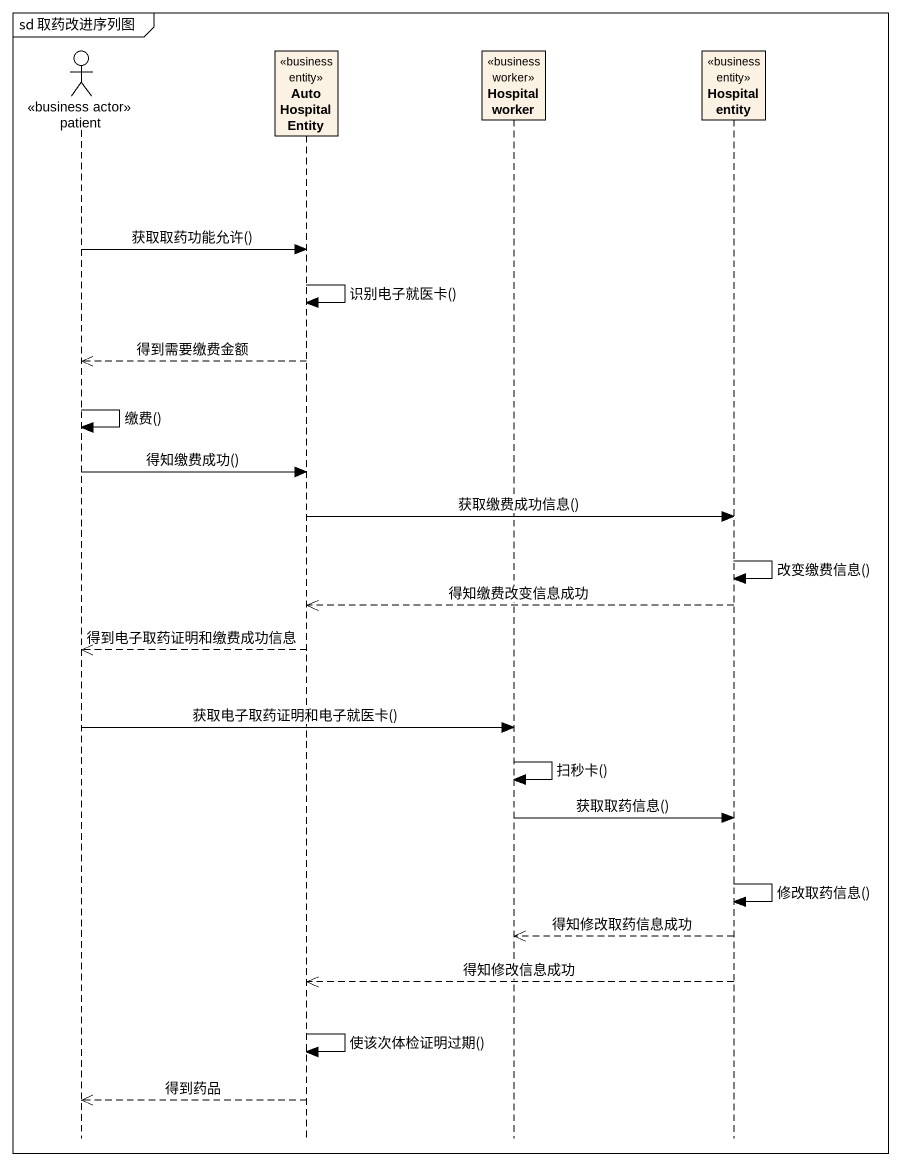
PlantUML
@startuml
mainframe sd 取药改进序列图
hide footbox
actor patient <<business actor>>
participant "Auto Hospital Entity" as Auto_Hospital_Entity <<business entity>>
participant "Hospital worker" as Hospital_worker <<business worker>>
participant "Hospital entity" as Hospital_entity <<business entity>>

patient -> Auto_Hospital_Entity : 获取取药功能允许()
Auto_Hospital_Entity -> Auto_Hospital_Entity : 识别电子就医卡()
Auto_Hospital_Entity -->> patient : 得到需要缴费金额
patient -> patient : 缴费()
patient -> Auto_Hospital_Entity : 得知缴费成功()
Auto_Hospital_Entity -> Hospital_entity : 获取缴费成功信息()
Hospital_entity -> Hospital_entity : 改变缴费信息()
Hospital_entity -->> Auto_Hospital_Entity : 得知缴费改变信息成功
Auto_Hospital_Entity -->> patient : 得到电子取药证明和缴费成功信息
patient -> Hospital_worker : 获取电子取药证明和电子就医卡()
Hospital_worker -> Hospital_worker : 扫秒卡()
Hospital_worker -> Hospital_entity : 获取取药信息()
Hospital_entity -> Hospital_entity : 修改取药信息()
Hospital_entity -->> Hospital_worker : 得知修改取药信息成功
Hospital_entity -->> Auto_Hospital_Entity : 得知修改信息成功
Auto_Hospital_Entity -> Auto_Hospital_Entity : 使该次体检证明过期()
Auto_Hospital_Entity -->> patient : 得到药品
@enduml
